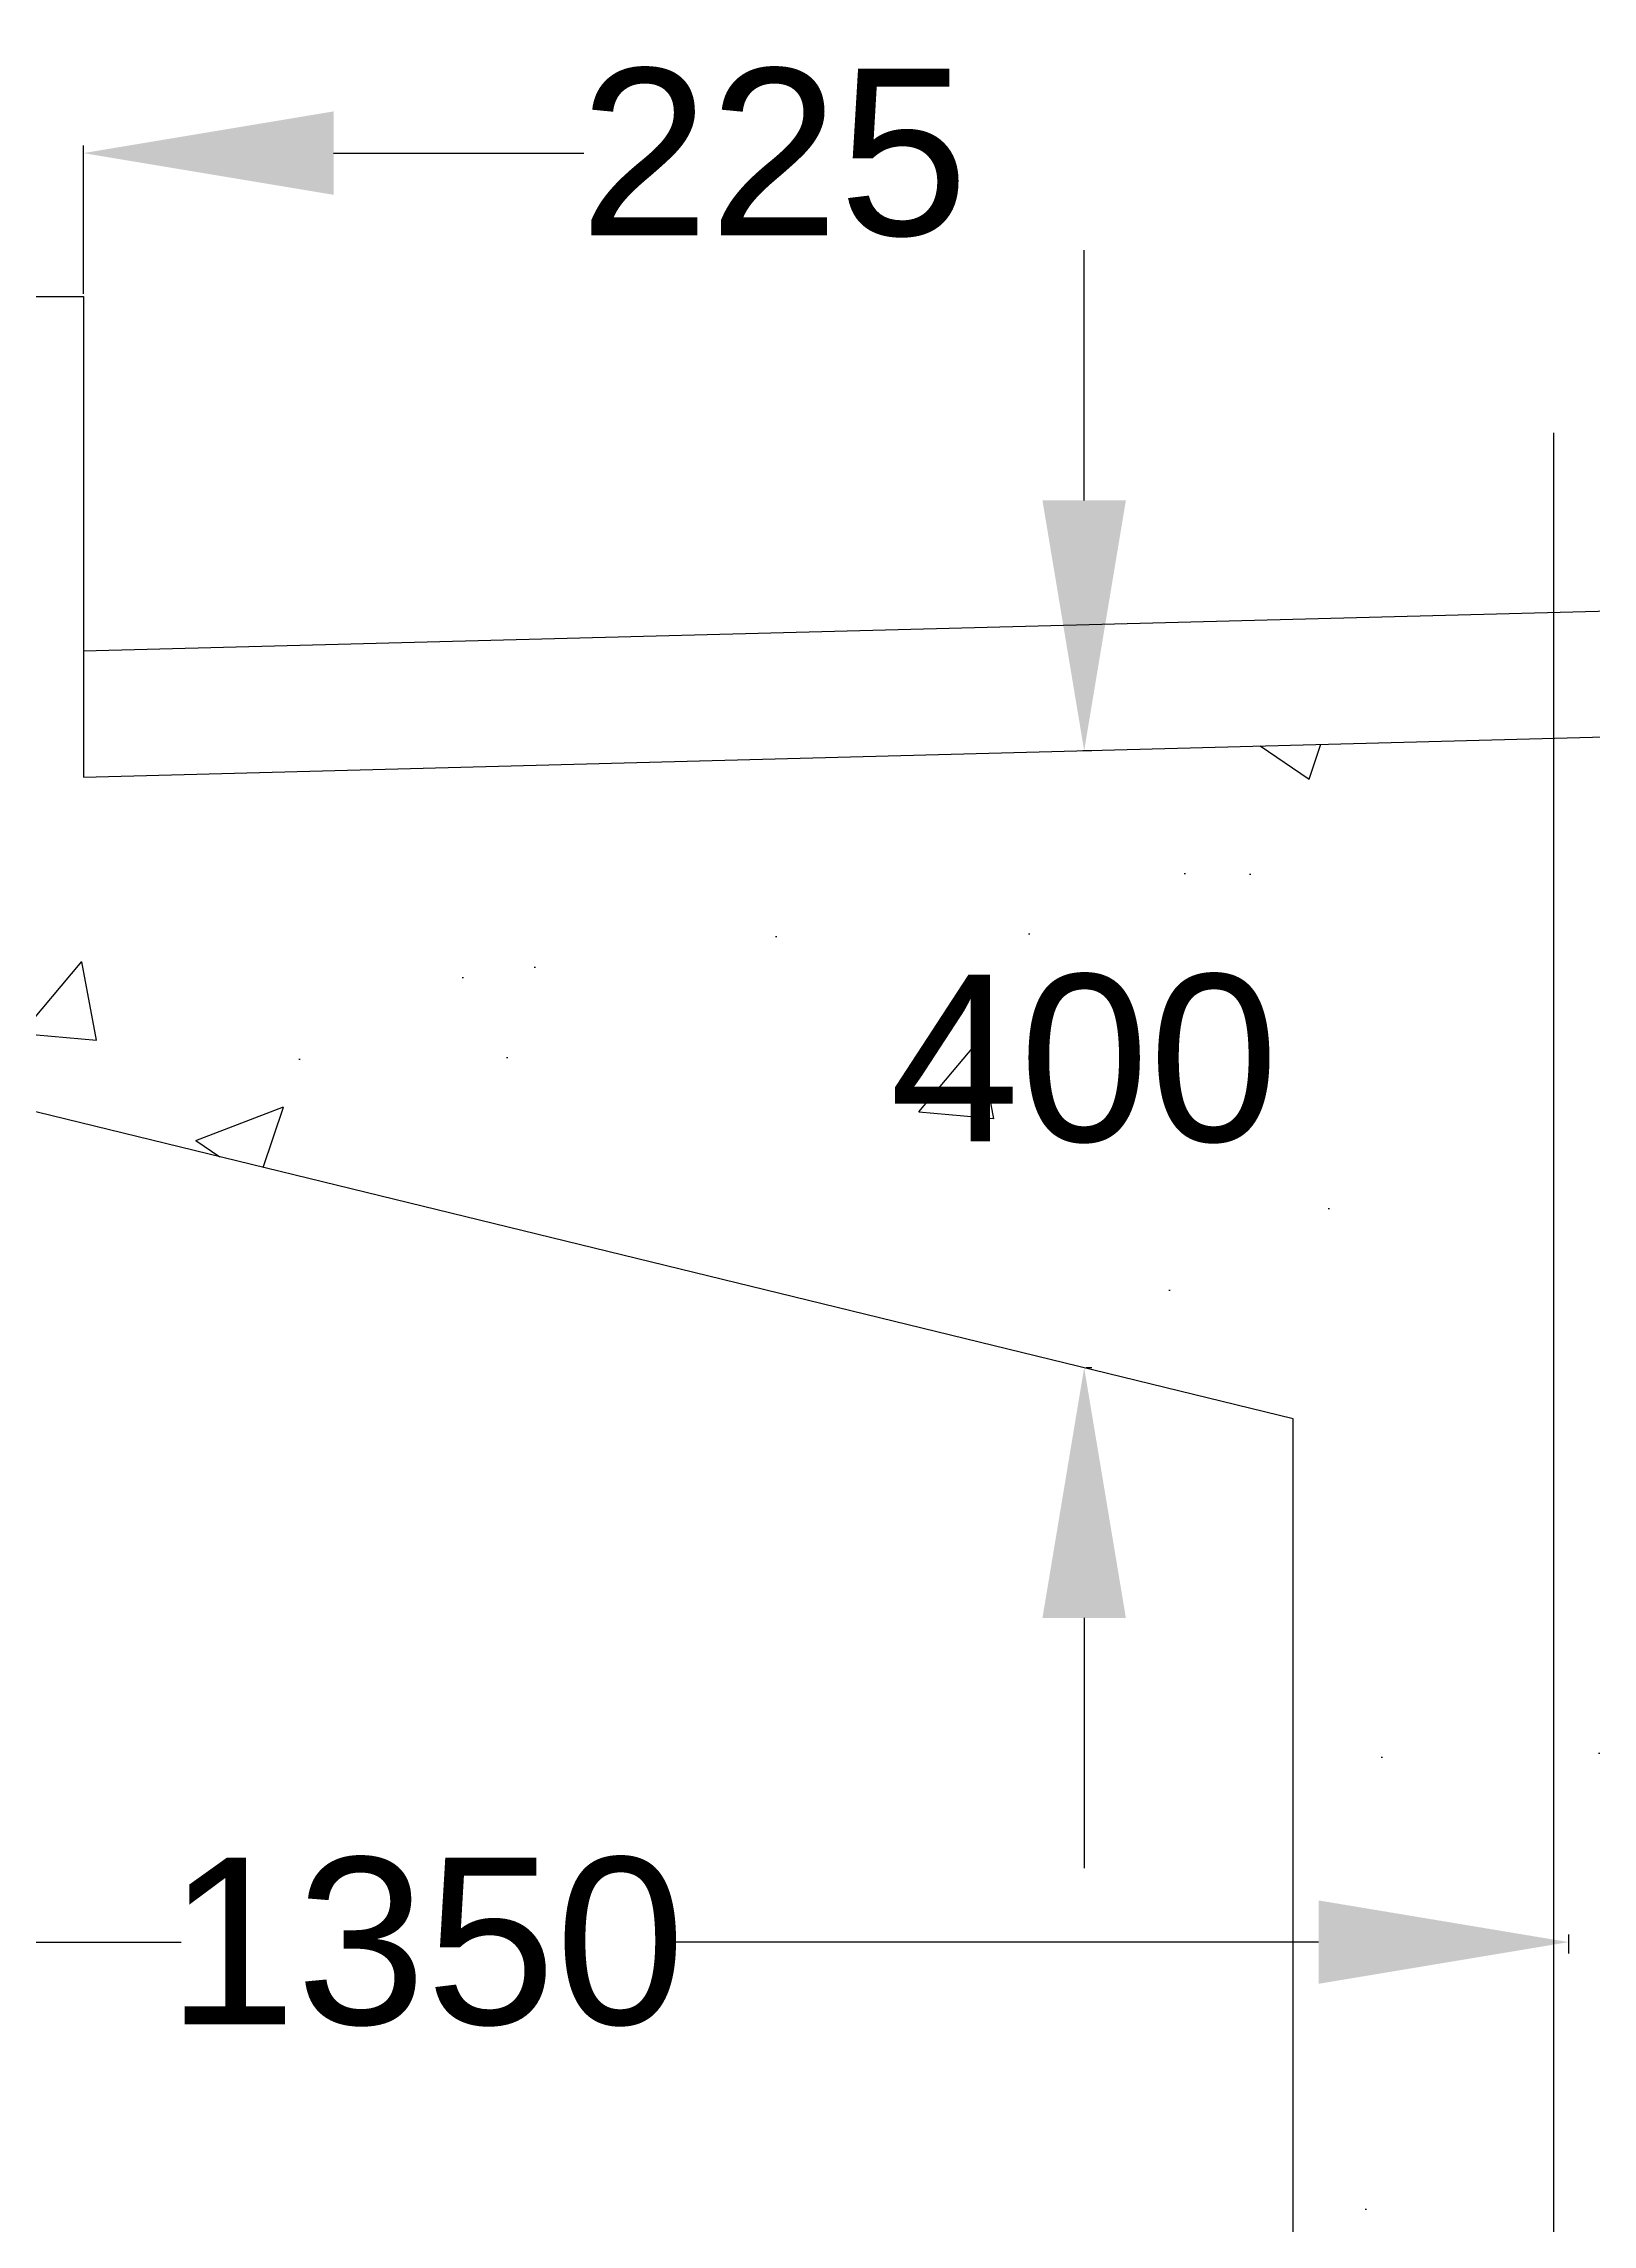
# Model space of a CAD drawing. Header units: inches. Extents: x 5487 to 6893, y 11 to 1027.
# Drawn here: x 5574.8 to 5611.9, y 416.4 to 468.7 of the extents above; entities that cross this region are included whole.
import ezdxf

# ---------------------------------------------------------------- set-up
doc = ezdxf.new("R2010")
doc.units = ezdxf.units.IN
doc.header["$MEASUREMENT"] = 0
doc.layers.add('DIMENSIONS', color=7, linetype='Continuous')
doc.styles.get("Standard").update_dxf_attribs({"font": 'arial.ttf', "height": 4})
doc.dimstyles.get("Standard").update_dxf_attribs({"dimtxt": 0.18, "dimasz": 6, "dimexe": 0.18, "dimexo": 0.0625, "dimgap": 0.09, "dimtad": 0, "dimtih": 1, "dimtoh": 1, "dimdec": 4, "dimzin": 0, "dimdsep": 46, "dimtxsty": 'Standard', "dimcen": 0.09, "dimadec": 0, "dimazin": 0, "dimtfac": 1, "dimtdec": 4, "dimtofl": 0, "dimtmove": 0, "dimatfit": 3, "dimfxl": 1, "dimtolj": 1, "dimtzin": 0, "dimarcsym": 0})

# ---------------------------------------------------------------- blocks, each defined once
blk = doc.blocks.new('*D51')
at = {"layer": 'Defpoints', "color": 0, "transparency": 16777216}
for p in [(5575.752, 466.066), (5566.857, 462.63), (5575.752, 462.63)]:
    blk.add_point(p, dxfattribs=at)
at = {"layer": 'DIMENSIONS', "color": 0, "lineweight": -2, "transparency": 16777216}
for p, q in [((5560.857, 466.066), (5554.857, 466.066)), ((5566.857, 462.692), (5566.857, 466.246)), ((5575.752, 462.692), (5575.752, 466.246)), ((5581.752, 466.066), (5587.752, 466.066))]:
    blk.add_line(p, q, dxfattribs=at)
at = {"layer": 'DIMENSIONS', "color": 0, "transparency": 16777216}
for points in [[(5560.857, 467.066), (5560.857, 465.066), (5566.857, 466.066)], [(5581.752, 467.066), (5581.752, 465.066), (5575.752, 466.066)]]:
    blk.add_solid(points, dxfattribs=at)
at = {"layer": 'DIMENSIONS', "color": 0, "transparency": 16777216, "insert": (5592.309, 466.066), "char_height": 4, "attachment_point": 5}
blk.add_mtext('\\A1;225', dxfattribs=at)
blk = doc.blocks.new('*D59')
at = {"layer": 'Defpoints', "color": 0, "transparency": 16777216}
for p in [(5599.655, 451.74), (5599.731, 436.947), (5599.748, 436.947)]:
    blk.add_point(p, dxfattribs=at)
at = {"layer": 'DIMENSIONS', "color": 0, "lineweight": -2, "transparency": 16777216}
for p, q in [((5599.748, 457.74), (5599.748, 463.74)), ((5599.717, 451.74), (5599.928, 451.74)), ((5599.794, 436.947), (5599.928, 436.947)), ((5599.748, 430.947), (5599.748, 424.947))]:
    blk.add_line(p, q, dxfattribs=at)
at = {"layer": 'DIMENSIONS', "color": 0, "transparency": 16777216}
for points in [[(5598.748, 457.74), (5600.748, 457.74), (5599.748, 451.74)], [(5598.748, 430.947), (5600.748, 430.947), (5599.748, 436.947)]]:
    blk.add_solid(points, dxfattribs=at)
at = {"layer": 'DIMENSIONS', "color": 0, "transparency": 16777216, "insert": (5599.748, 444.344), "char_height": 4, "attachment_point": 5}
blk.add_mtext('\\A1;400', dxfattribs=at)
blk = doc.blocks.new('*D63')
at = {"layer": 'Defpoints', "color": 0, "transparency": 16777216}
for p in [(5556.562, 447.5), (5556.562, 423.174), (5611.368, 422.837)]:
    blk.add_point(p, dxfattribs=at)
at = {"layer": 'DIMENSIONS', "color": 0, "lineweight": -2, "transparency": 16777216}
for p, q in [((5556.562, 447.438), (5556.562, 422.994)), ((5562.562, 423.174), (5578.098, 423.174)), ((5605.368, 423.174), (5589.833, 423.174)), ((5611.368, 422.9), (5611.368, 423.354))]:
    blk.add_line(p, q, dxfattribs=at)
at = {"layer": 'DIMENSIONS', "color": 0, "transparency": 16777216}
for points in [[(5562.562, 424.174), (5562.562, 422.174), (5556.562, 423.174)], [(5605.368, 424.174), (5605.368, 422.174), (5611.368, 423.174)]]:
    blk.add_solid(points, dxfattribs=at)
at = {"layer": 'DIMENSIONS', "color": 0, "transparency": 16777216, "insert": (5583.965, 423.174), "char_height": 4, "attachment_point": 5}
blk.add_mtext('\\A1;1350', dxfattribs=at)
blk = doc.blocks.new('*D66')
at = {"layer": 'Defpoints', "color": 0, "transparency": 16777216}
for p in [(5556.438, 453.604), (5547.69, 392.805), (5602.079, 392.805)]:
    blk.add_point(p, dxfattribs=at)
at = {"layer": 'DIMENSIONS', "color": 0, "lineweight": -2, "transparency": 16777216}
for p, q in [((5556.375, 453.604), (5547.51, 453.604)), ((5547.69, 447.604), (5547.69, 425.337)), ((5547.69, 398.805), (5547.69, 421.073)), ((5602.017, 392.805), (5547.51, 392.805))]:
    blk.add_line(p, q, dxfattribs=at)
at = {"layer": 'DIMENSIONS', "color": 0, "transparency": 16777216}
for points in [[(5546.69, 447.604), (5548.69, 447.604), (5547.69, 453.604)], [(5546.69, 398.805), (5548.69, 398.805), (5547.69, 392.805)]]:
    blk.add_solid(points, dxfattribs=at)
at = {"layer": 'DIMENSIONS', "color": 0, "transparency": 16777216, "insert": (5547.69, 423.205), "char_height": 4, "attachment_point": 5}
blk.add_mtext('\\A1;1625', dxfattribs=at)

msp = doc.modelspace()

# ---------------------------------------------------------------- hatches: boundary and pattern name
h = msp.add_hatch()
h.set_pattern_fill('AR-CONC', color=0, scale=3, style=0)
h.set_pattern_definition([(50, (-567.487, -460.827), (21.517805, -1.882564), [2.25, -24.75]), (355, (-567.487, -460.827), (-4.16254, 22.565764), [1.8, -19.8]), (100.4514, (-565.694, -460.984), (17.35528, 20.683186), [1.912206, -21.03426]), (46.1842, (-567.487, -454.827), (32.01723, -4.96557), [3.375, -37.125]), (96.6356, (-564.82, -455.24), (28.03988, 29.22354), [2.86831, -31.55139]), (351.1842, (-567.487, -454.827), (28.03986, 29.22356), [2.7, -29.7]), (21, (-564.487, -456.327), (17.90721, -12.078567), [2.25, -24.75]), (326, (-564.487, -456.327), (7.29946, 21.7545), [1.8, -19.8]), (71.4514, (-562.995, -457.333), (25.20668, 9.675915), [1.912206, -21.03426]), (37.5, (-567.4874, -460.827), (0.364796, 9.986816), [0, -19.56, 0, -20.1, 0, -19.875]), (7.5, (-567.487, -460.827), (7.892086, 11.832351), [0, -11.46, 0, -19.11, 0, -7.575]), (327.5, (-574.177, -460.827), (16.014673, -0.676646), [0, -7.5, 0, -23.4, 0, -31.05]), (317.5, (-577.177, -460.827), (17.495585, 3.00315), [0, -9.75, 0, -15.54, 0, -22.05])])
h.paths.add_polyline_path([(5717.18466, 435.68863), (5765.68456, 447.77301), (5765.68456, 462.75917), (5746.22598, 462.75917), (5746.22598, 451.43746), (5711.08098, 452.22101), (5711.08098, 392.63529), (5717.18466, 392.63529)])
h.paths.add_polyline_path([(5711.08098, 452.22101), (5660.48111, 453.34912), (5610.43338, 452.02518), (5610.43338, 392.80297), (5616.36191, 392.80297), (5616.36191, 434.86112), (5630.04906, 442.30314), (5660.39986, 443.12219), (5690.75473, 442.49743), (5705.0639, 436.00692), (5705.0639, 392.63529), (5711.08098, 392.63529)])
h.paths.add_polyline_path([(5610.43338, 452.02518), (5575.75156, 451.10771), (5575.75156, 462.62988), (5556.5, 462.62988), (5556.5, 447.5), (5604.75937, 435.72009), (5604.75937, 392.80297), (5610.43338, 392.80297)])

# ---------------------------------------------------------------- linework, layer by layer
at = {"color": 0}
for points in [[(5604.75937, 392.80297), (5604.75937, 435.72009), (5556.5, 447.5), (5556.5, 462.62988), (5575.75156, 462.62988), (5575.75156, 451.10771), (5660.48111, 453.34912), (5746.22598, 451.43746), (5746.22598, 462.75917), (5765.68456, 462.75917), (5765.68456, 447.77301), (5717.18466, 435.68863), (5717.18466, 392.80542)], [(5575.75156, 454.1345), (5660.60786, 456.35454), (5746.22598, 454.54905)]]:
    msp.add_lwpolyline(points, dxfattribs=at)
at = {"layer": 'DIMENSIONS', "color": 0}
msp.add_lwpolyline([(5610.99814, 459.35654), (5610.99814, 375.22883)], dxfattribs=at)

# ---------------------------------------------------------------- dimensions: what is measured, and where the dimension line sits
dim = msp.add_linear_dim(base=(5575.75156, 466.06648), p1=(5566.85675, 462.62988), p2=(5575.75156, 462.62988), text='225', dimstyle='Standard', dxfattribs=at)
dim.commit()
dim.dimension.update_dxf_attribs({"geometry": '*D51', "text_midpoint": (5592.3095, 466.06648), "dimtype": 160})
dim = msp.add_linear_dim(base=(5599.74847, 436.94743), p1=(5599.65478, 451.74004), p2=(5599.73129, 436.94743), angle=90, text='400', dimstyle='Standard', dxfattribs=at)
dim.commit()
dim.dimension.update_dxf_attribs({"geometry": '*D59', "text_midpoint": (5599.74847, 444.34373), "dimtype": 160})
dim = msp.add_linear_dim(base=(5547.69045, 392.80542), p1=(5556.4375, 453.60449), p2=(5602.07921, 392.80542), angle=90, text='1625', dimstyle='Standard', dxfattribs=at)
dim.commit()
dim.dimension.update_dxf_attribs({"geometry": '*D66', "text_midpoint": (5547.69045, 423.20496)})
dim = msp.add_linear_dim(base=(5556.5625, 423.17423), p1=(5611.36826, 422.8371), p2=(5556.5625, 447.5), text='1350', dimstyle='Standard', dxfattribs=at)
dim.commit()
dim.dimension.update_dxf_attribs({"geometry": '*D63', "text_midpoint": (5583.96538, 423.17423)})

doc.saveas('drawing.dxf')
